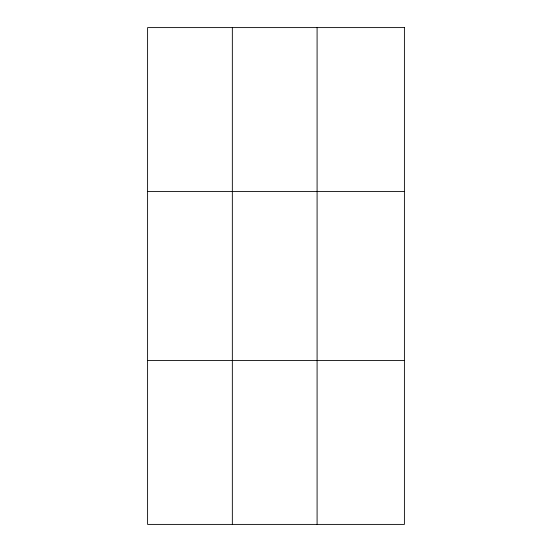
<?xml version="1.0" encoding="UTF-8"?>
<svg xmlns="http://www.w3.org/2000/svg" width="552" height="552" viewBox="0 0 552 552"><rect width="100%" height="100%" fill="white"/><g stroke="black" fill="none" stroke-linecap="round" stroke-linejoin="round"><path stroke-width="0.83" d="M232.344 27.6L232.344 524.4M317.089 27.6L317.089 524.4M147.598 191.544L404.402 191.544M147.598 360.456L404.402 360.456M404.402 27.6L404.402 524.4L147.598 524.4L147.598 27.6L404.402 27.6"/></g></svg>
